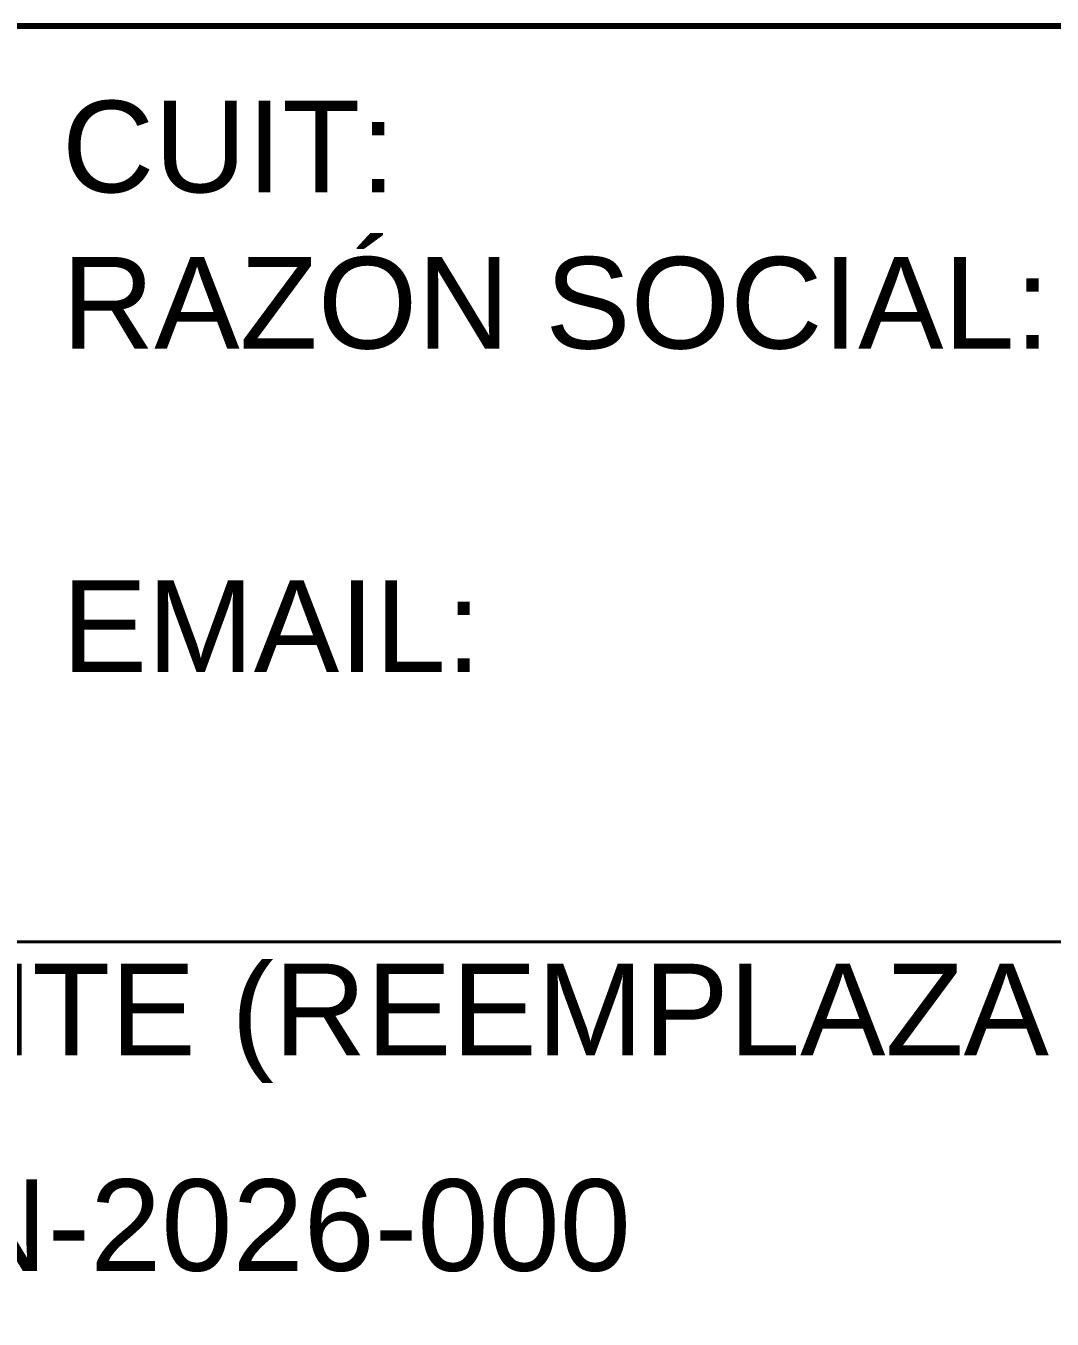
# Model space of a CAD drawing. Header units: millimetres. Extents: x 0 to 420, y 0 to 297.
# Drawn here: x 374.54 to 393.59, y 42 to 66 of the extents above; entities that cross this region are included whole.
import ezdxf
from ezdxf.enums import TextEntityAlignment as Align

# ---------------------------------------------------------------- set-up
doc = ezdxf.new("R2010")
doc.units = ezdxf.units.MM
doc.layers.add('291-E-DIAGRAMA', color=5, linetype='Continuous')
doc.layers.add('291-E-TEXTOS', color=7, linetype='Continuous')
doc.styles.add('ARIAL', font='arial.ttf')

msp = doc.modelspace()

# ---------------------------------------------------------------- linework, layer by layer
at = {"layer": '291-E-DIAGRAMA', "color": 7, "lineweight": 40}
msp.add_line((230, 49), (405, 49), dxfattribs=at)
at = {"layer": '291-E-DIAGRAMA', "color": 7, "lineweight": 80}
msp.add_lwpolyline([(230, 66), (405, 66), (405, 15), (230, 15)], close=True, dxfattribs=at)

# ---------------------------------------------------------------- texts
at = {"layer": '291-E-TEXTOS', "style": 'ARIAL'}
for s, p in [('CUIT:', (375.213, 62.4)), ('RAZÓN SOCIAL:', (375.213, 59.5)), ('EMAIL:', (375.213, 53.5)), ('CODIGO DEL CLIENTE (REEMPLAZA A):', (352.099, 46.383))]:
    msp.add_text(s, height=1.7, dxfattribs=at).set_placement(p, align=Align.BOTTOM_LEFT)
msp.add_text('PLN-2026-000', height=1.7, dxfattribs=at).set_placement((378.05, 42.383), align=Align.BOTTOM_CENTER)

doc.saveas('drawing.dxf')
